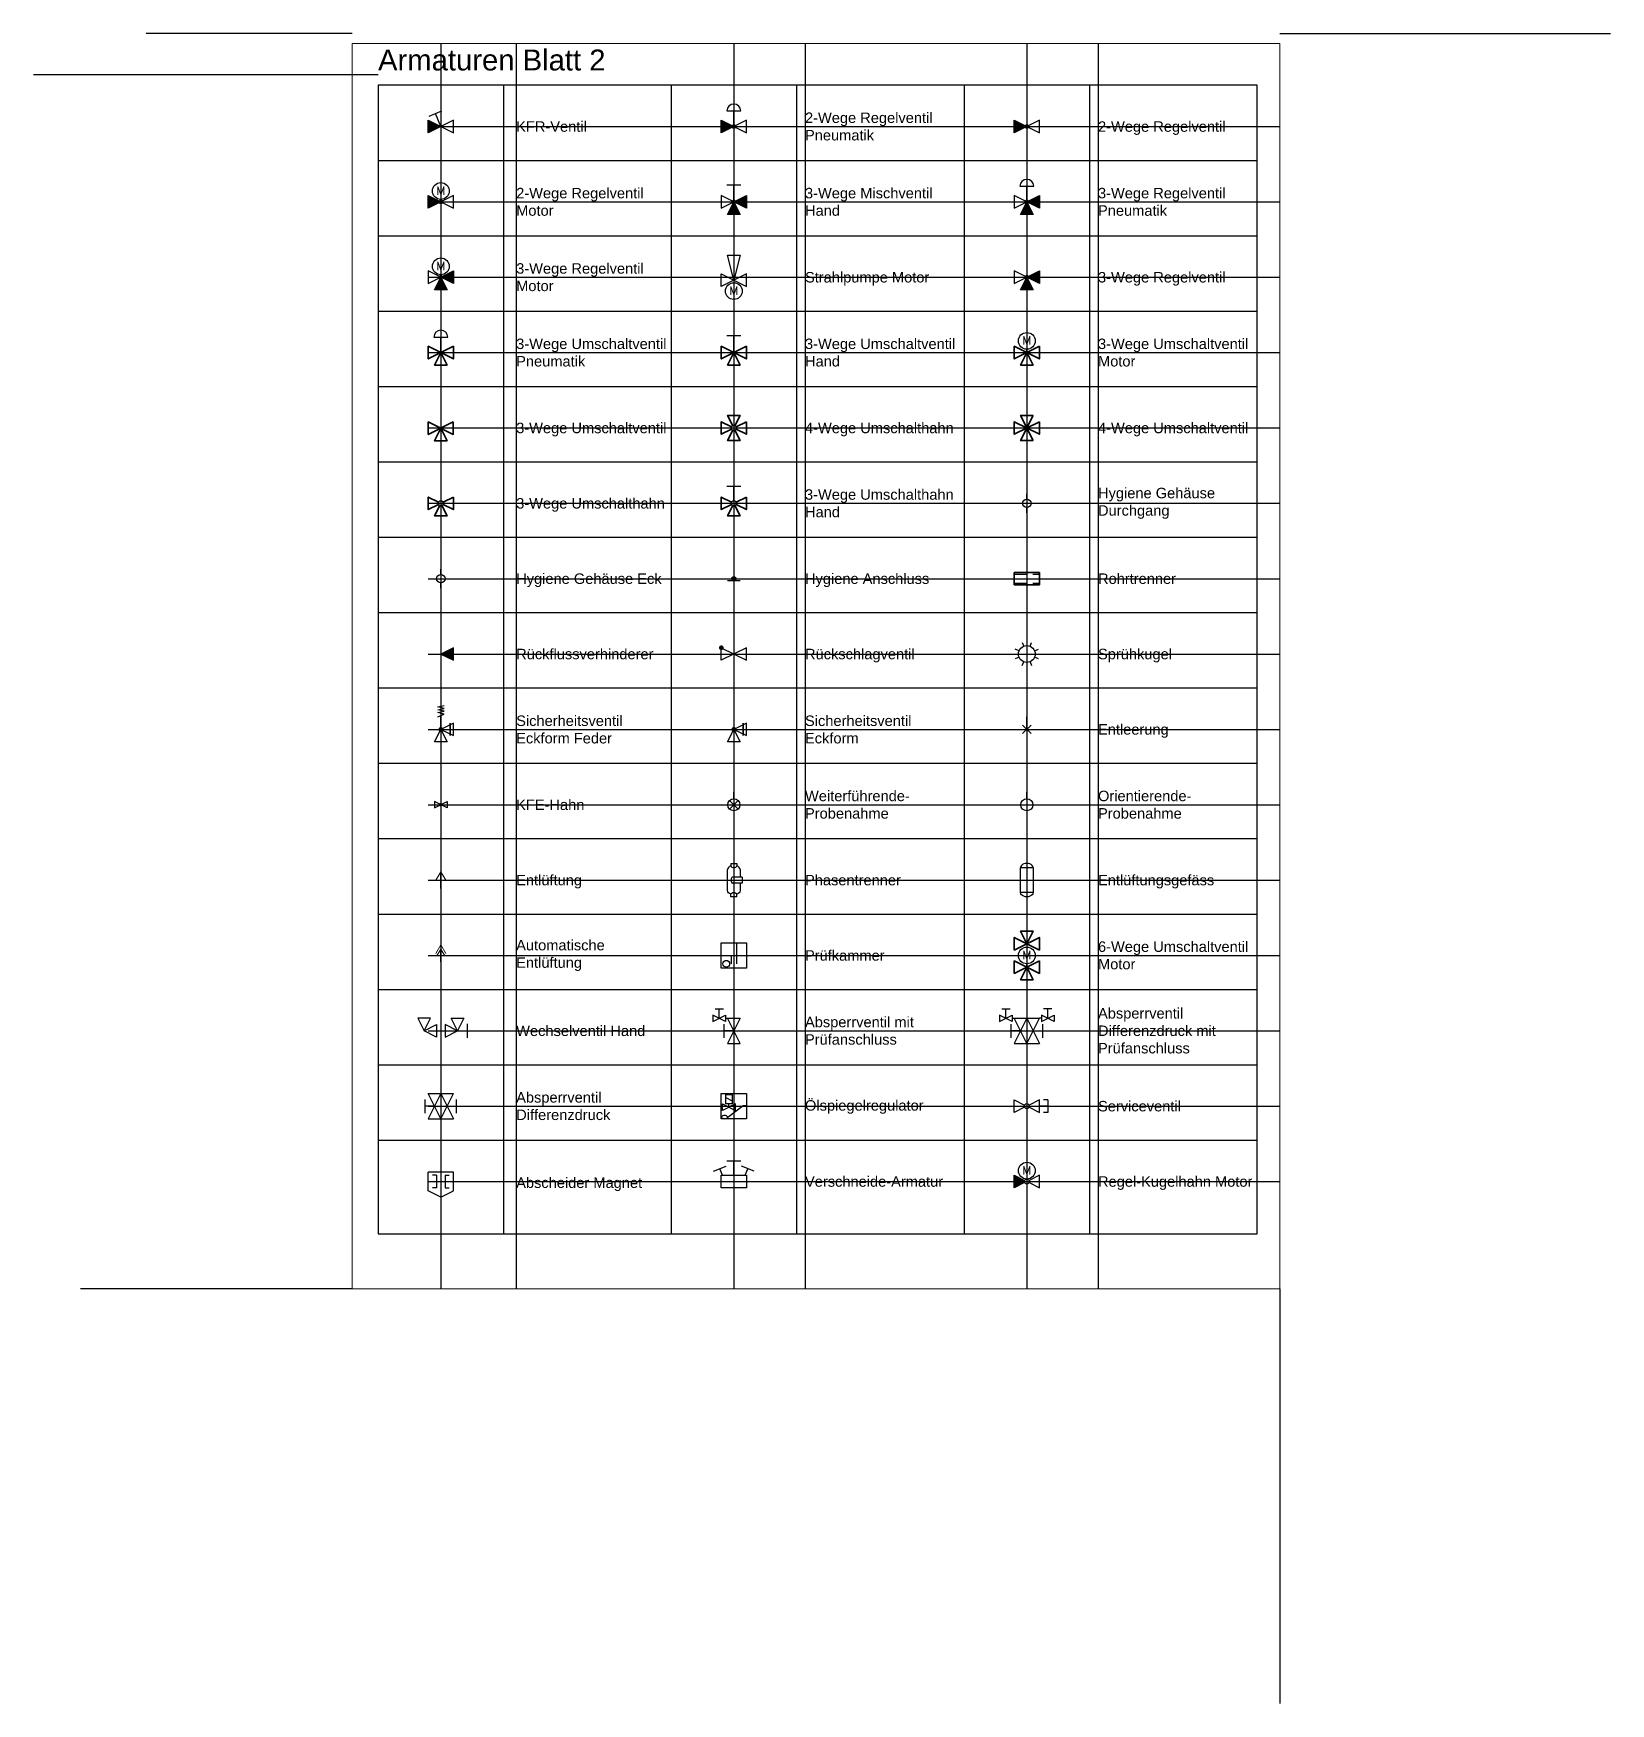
# Paper-space layout 'Blatt 2' of a CAD drawing. Header units: millimetres. Extents: x 837 to 1194, y 3 to 381.
# The model-space entities are those that its viewports show. They can reach past a viewport. Long polylines and large blocks are cut down to what shows.
import ezdxf
from ezdxf.enums import TextEntityAlignment as Align

# ---------------------------------------------------------------- set-up
doc = ezdxf.new("R2010")
doc.units = ezdxf.units.MM
doc.layers.add('Z_Format', color=7, linetype='Continuous', plot=False)
doc.styles.add('Romans', font='Romans.shx')
doc.styles.get("Standard").update_dxf_attribs({"font": 'arial.ttf'})

# ---------------------------------------------------------------- blocks, each defined once
blk = doc.blocks.new('3-Wege Umschaltventil')
at = {"color": 7, "linetype": 'Continuous', "lineweight": 35}
for points in [[(149.999985, 74.999992), (149.999985, -74.999992), (-149.999985, 74.999992), (-149.999985, -74.999992)], [(0, 0), (74.999992, -149.999985), (-74.999992, -149.999985)]]:
    blk.add_lwpolyline(points, close=True, dxfattribs=at)
blk = doc.blocks.new('Rohrtrenner')
at = {"color": 7, "linetype": 'Continuous', "lineweight": 35}
for p, q in [((-150, 75), (150, 75)), ((-150, -75), (-150, 75)), ((150, 75), (150, -75)), ((150, -75), (-150, -75))]:
    blk.add_line(p, q, dxfattribs=at)
at = {"color": 7}
for p, q in [((-150, 53), (8, 53)), ((71, 53), (150, 53)), ((-150, -53), (8, -53)), ((71, -53), (150, -53))]:
    blk.add_line(p, q, dxfattribs=at)
blk = doc.blocks.new('Rückflussverhinderer')
at = {"linetype": 'Continuous', "lineweight": -3}
h = blk.add_hatch(color=7, dxfattribs=at)
h.dxf.hatch_style = 1
h.paths.add_polyline_path([(75, 75), (-75, 0), (75, -75)])
at = {"color": 7, "linetype": 'Continuous', "lineweight": -3}
blk.add_line((-75, 75), (-75, -75), dxfattribs=at)
blk.add_lwpolyline([(-75, 0), (75, -75), (75, 75), (-75, 0)], dxfattribs=at)
blk = doc.blocks.new('Sicherheitsventil Eckform')
at = {"color": 7, "linetype": 'Continuous', "lineweight": -3}
for points in [[(0, 0), (75, -150), (-75, -150), (0, 0)], [(0, 0), (150, -75), (150, 75), (0, 0)]]:
    blk.add_lwpolyline(points, dxfattribs=at)
at = {"color": 7, "linetype": 'Continuous', "lineweight": -3, "const_width": 28.1}
blk.add_lwpolyline([(14, 0, -1), (-14, 0, -1)], format="xyb", close=True, dxfattribs=at)
at = {"color": 7, "linetype": 'Continuous', "lineweight": -3, "const_width": 18.3}
blk.add_lwpolyline([(112, 75), (112, -75)], dxfattribs=at)
blk = doc.blocks.new('Entleerung')
at = {"color": 7, "linetype": 'Continuous', "lineweight": -3}
blk.add_line((0, -150), (0, 0), dxfattribs=at)
at = {"color": 7, "linetype": 'Continuous', "lineweight": 15}
for p, q in [((51, -99), (-51, -201)), ((-51, -99), (51, -201)), ((0, -6), (0, -150))]:
    blk.add_line(p, q, dxfattribs=at)
blk = doc.blocks.new('Entlüftung')
at = {"color": 7, "linetype": 'Continuous', "lineweight": 15}
for q in [(-61, 98), (61, 98)]:
    blk.add_line((0, 200), q, dxfattribs=at)
at = {"color": 7, "linetype": 'Continuous', "lineweight": -3}
blk.add_line((0, 0), (0, 200), dxfattribs=at)
blk = doc.blocks.new('Automatische Entlüftung')
at = {"color": 7, "linetype": 'Continuous', "lineweight": 15}
for p, q in [((0, 200), (-61, 98)), ((0, 200), (61, 98)), ((0, 150), (-48, 69)), ((0, 150), (48, 69))]:
    blk.add_line(p, q, dxfattribs=at)
at = {"color": 7, "linetype": 'Continuous', "lineweight": -3}
blk.add_line((0, 0), (0, 150), dxfattribs=at)
blk = doc.blocks.new('Sprühkugel')
for p, q in [((-92, 38), (-139, 57)), ((-57, 139), (-38, 92)), ((38, 92), (57, 139)), ((92, 38), (139, 57)), ((-92, -38), (-139, -57)), ((-57, -139), (-38, -92)), ((38, -92), (57, -139)), ((139, -57), (92, -38))]:
    blk.add_line(p, q)
at = {"color": 7, "linetype": 'Continuous', "lineweight": -3}
blk.add_circle((0, 0), 100, dxfattribs=at)
blk = doc.blocks.new('3-Wege Umschaltventil Hand')
at = {"linetype": 'Continuous'}
for p, q in [((-82, 204), (82, 204)), ((0, 0), (0, 204))]:
    blk.add_line(p, q, dxfattribs=at)
at = {"linetype": 'Continuous', "lineweight": 35}
for points in [[(150, 75), (150, -75), (-150, 75), (-150, -75)], [(0, 0), (75, -150), (-75, -150)]]:
    blk.add_lwpolyline(points, close=True, dxfattribs=at)
blk = doc.blocks.new('3-Wege Umschaltventil Pneumatik')
for p, q in [((-82, 186), (82, 186)), ((0, 0), (0, 186))]:
    blk.add_line(p, q)
at = {"color": 7, "linetype": 'Continuous', "lineweight": 35}
for points in [[(150, 75), (150, -75), (-150, 75), (-150, -75)], [(0, 0), (75, -150), (-75, -150)]]:
    blk.add_lwpolyline(points, close=True, dxfattribs=at)
blk.add_arc((0, 186), 82.4, 0, 180)
blk = doc.blocks.new('3-Wege Regelventil Pneumatik')
at = {"linetype": 'Continuous', "lineweight": -3}
for points in [[(0, 0), (75, -150), (-75, -150)], [(150, -75), (150, 75), (13, 6, -0.116434), (14, 0, -0.116434), (13, -6)]]:
    blk.add_hatch(color=7, dxfattribs=at).paths.add_polyline_path(points)
for p, q in [((-82, 186), (82, 186)), ((0, 0), (0, 186))]:
    blk.add_line(p, q)
at = {"color": 7, "linetype": 'Continuous', "lineweight": -3}
for points in [[(150, 75), (150, -75), (-150, 75), (-150, -75)], [(0, 0), (75, -150), (-75, -150)]]:
    blk.add_lwpolyline(points, close=True, dxfattribs=at)
at = {"color": 7, "linetype": 'Continuous', "lineweight": -3, "const_width": 28.1}
blk.add_lwpolyline([(14, 0, 1), (-14, 0, 1)], format="xyb", close=True, dxfattribs=at)
blk.add_arc((0, 186), 82.4, 0, 180)
blk = doc.blocks.new('3-Wege Mischventil Hand')
at = {"linetype": 'Continuous', "lineweight": -3}
for points in [[(0, 0), (75, -150), (-75, -150)], [(150, -75), (150, 75), (13, 6, -0.116434), (14, 0, -0.116434), (13, -6)]]:
    blk.add_hatch(color=7, dxfattribs=at).paths.add_polyline_path(points)
for p, q in [((-82, 204), (82, 204)), ((0, 0), (0, 204))]:
    blk.add_line(p, q)
at = {"color": 7, "linetype": 'Continuous', "lineweight": -3}
for points in [[(150, 75), (150, -75), (-150, 75), (-150, -75)], [(0, 0), (75, -150), (-75, -150)]]:
    blk.add_lwpolyline(points, close=True, dxfattribs=at)
at = {"color": 7, "linetype": 'Continuous', "lineweight": -3, "const_width": 28.1}
blk.add_lwpolyline([(14, 0, 1), (-14, 0, 1)], format="xyb", close=True, dxfattribs=at)
blk = doc.blocks.new('2-Wege Regelventil Pneumatik')
at = {"linetype": 'Continuous', "lineweight": -3}
blk.add_hatch(color=7, dxfattribs=at).paths.add_polyline_path([(-150, 75), (-150, -75), (-13, -6, -0.116434), (-14, 0, -0.116434), (-13, 6)])
for p, q in [((-82, 186), (82, 186)), ((0, 0), (0, 186))]:
    blk.add_line(p, q)
at = {"color": 7, "linetype": 'Continuous', "lineweight": -3}
blk.add_lwpolyline([(-150, -75), (-150, 75), (150, -75), (150, 75)], close=True, dxfattribs=at)
at = {"color": 7, "linetype": 'Continuous', "lineweight": -3, "const_width": 28.1}
blk.add_lwpolyline([(-14, 0, 1), (14, 0, 1)], format="xyb", close=True, dxfattribs=at)
blk.add_arc((0, 186), 82.4, 0, 180)
blk = doc.blocks.new('KFE-Hahn')
at = {"color": 7, "linetype": 'Continuous', "lineweight": -3}
for points in [[(-13, 6), (-75, 37), (-75, -37), (-13, -6)], [(13, 6), (75, 37), (75, -37), (13, -6)]]:
    blk.add_lwpolyline(points, dxfattribs=at)
blk.add_lwpolyline([(14, 0, 1), (-14, 0, 1)], format="xyb", close=True, dxfattribs=at)
blk = doc.blocks.new('Sicherheitsventil Eckform Feder')
for p, q in [((-35, 268), (38, 284)), ((38, 251), (-35, 268)), ((-35, 234), (38, 251)), ((38, 217), (-35, 234)), ((-35, 200), (38, 217)), ((38, 183), (-35, 200)), ((-35, 150), (38, 183)), ((0, 0), (0, 166))]:
    blk.add_line(p, q)
at = {"color": 7, "linetype": 'Continuous', "lineweight": -3}
for points in [[(0, 0), (75, -150), (-75, -150), (0, 0)], [(0, 0), (150, -75), (150, 75), (0, 0)]]:
    blk.add_lwpolyline(points, dxfattribs=at)
at = {"color": 7, "linetype": 'Continuous', "lineweight": -3, "const_width": 28.1}
blk.add_lwpolyline([(14, 0, -1), (-14, 0, -1)], format="xyb", close=True, dxfattribs=at)
at = {"color": 7, "linetype": 'Continuous', "lineweight": -3, "const_width": 18.3}
blk.add_lwpolyline([(112, 75), (112, -75)], dxfattribs=at)
blk = doc.blocks.new('2-Wege Regelventil')
at = {"linetype": 'Continuous', "lineweight": -3}
blk.add_hatch(color=7, dxfattribs=at).paths.add_polyline_path([(-150, 75), (-150, -75), (-13, -6, -0.116434), (-14, 0, -0.116434), (-13, 6)])
at = {"color": 7, "linetype": 'Continuous', "lineweight": -3}
blk.add_lwpolyline([(-150, -75), (-150, 75), (150, -75), (150, 75)], close=True, dxfattribs=at)
at = {"color": 7, "linetype": 'Continuous', "lineweight": -3, "const_width": 28.1}
blk.add_lwpolyline([(-14, 0, 1), (14, 0, 1)], format="xyb", close=True, dxfattribs=at)
blk = doc.blocks.new('2-Wege Regelventil Motor')
at = {"linetype": 'Continuous', "lineweight": -3}
blk.add_hatch(color=7, dxfattribs=at).paths.add_polyline_path([(-150, 75), (-150, -75), (-13, -6, -0.116434), (-14, 0, -0.116434), (-13, 6)])
at = {"color": 7, "linetype": 'Continuous', "lineweight": -3}
blk.add_lwpolyline([(-150, -75), (-150, 75), (150, -75), (150, 75)], close=True, dxfattribs=at)
at = {"color": 7, "linetype": 'Continuous', "lineweight": -3, "const_width": 28.1}
blk.add_lwpolyline([(-14, 0, 1), (14, 0, 1)], format="xyb", close=True, dxfattribs=at)
blk.add_circle((0, 130), 100)
at = {"color": 240, "style": 'Romans'}
blk.add_text('M', height=100, dxfattribs=at).set_placement((0, 85), align=Align.CENTER)
blk = doc.blocks.new('3-Wege Regelventil Motor')
at = {"linetype": 'Continuous', "lineweight": -3}
for points in [[(0, 0), (75, -150), (-75, -150)], [(150, -75), (150, 75), (13, 6, -0.116434), (14, 0, -0.116434), (13, -6)]]:
    blk.add_hatch(color=7, dxfattribs=at).paths.add_polyline_path(points)
at = {"color": 7, "linetype": 'Continuous', "lineweight": -3}
for points in [[(150, 75), (150, -75), (-150, 75), (-150, -75)], [(0, 0), (75, -150), (-75, -150)]]:
    blk.add_lwpolyline(points, close=True, dxfattribs=at)
at = {"color": 7, "linetype": 'Continuous', "lineweight": -3, "const_width": 28.1}
blk.add_lwpolyline([(14, 0, 1), (-14, 0, 1)], format="xyb", close=True, dxfattribs=at)
blk.add_circle((0, 130), 100)
at = {"color": 240, "style": 'Romans'}
blk.add_text('M', height=100, dxfattribs=at).set_placement((0, 85), align=Align.CENTER)
blk = doc.blocks.new('3-Wege Regelventil')
at = {"linetype": 'Continuous', "lineweight": -3}
for points in [[(0, 0), (75, -150), (-75, -150)], [(150, -75), (150, 75), (13, 6, -0.116434), (14, 0, -0.116434), (13, -6)]]:
    blk.add_hatch(color=7, dxfattribs=at).paths.add_polyline_path(points)
at = {"color": 7, "linetype": 'Continuous', "lineweight": -3}
for points in [[(150, 75), (150, -75), (-150, 75), (-150, -75)], [(0, 0), (75, -150), (-75, -150)]]:
    blk.add_lwpolyline(points, close=True, dxfattribs=at)
at = {"color": 7, "linetype": 'Continuous', "lineweight": -3, "const_width": 28.1}
blk.add_lwpolyline([(14, 0, 1), (-14, 0, 1)], format="xyb", close=True, dxfattribs=at)
blk = doc.blocks.new('Strahlpumpe Motor')
at = {"color": 7, "linetype": 'Continuous', "lineweight": -3}
for p, q in [((0, 0), (-75, 300)), ((-75, 300), (75, 300)), ((75, 300), (0, 0)), ((-150, -75), (-150, 75)), ((-150, 75), (150, -75)), ((150, 75), (-150, -75)), ((150, -75), (150, 75))]:
    blk.add_line(p, q, dxfattribs=at)
blk.add_circle((0, -130), 100)
at = {"color": 240, "style": 'Romans'}
blk.add_text('M', height=100, dxfattribs=at).set_placement((0, -175), align=Align.CENTER)
blk = doc.blocks.new('4-Wege Umschaltventil')
at = {"color": 7, "linetype": 'Continuous', "lineweight": 35}
blk.add_lwpolyline([(149.999985, 74.999992), (149.999985, -74.999992), (-149.999985, 74.999992), (-149.999985, -74.999992)], close=True, dxfattribs=at)
for points in [[(74.999992, -149.999985), (-74.999992, -149.999985), (74.999992, 149.999985)], [(74.999992, 149.999985), (-74.999992, 149.999985), (74.999992, -149.999985)]]:
    blk.add_lwpolyline(points, dxfattribs=at)
blk = doc.blocks.new('4-Wege Umschalthahn')
at = {"color": 7, "linetype": 'Continuous', "lineweight": 35}
for points in [[(-27, 13), (-150, 75), (-150, -75), (-27, -13)], [(13, 27), (75, 150), (-75, 150), (-13, 27)], [(27, 13), (150, 75)], [(150, 75), (150, -75), (27, -13)], [(13, -27), (75, -150), (-75, -150), (-13, -27)]]:
    blk.add_lwpolyline(points, dxfattribs=at)
at = {"color": 7, "linetype": 'Continuous', "lineweight": -3}
blk.add_circle((0, 0), 30, dxfattribs=at)
blk = doc.blocks.new('Hygiene Anschluss')
h = blk.add_hatch(color=256)
h.dxf.hatch_style = 1
h.paths.add_polyline_path([(-25, 0, 1), (25, 0, 1)])
blk.add_line((75, -25), (-75, -25))
at = {"transparency": 33554687}
blk.add_circle((0, 0), 25, dxfattribs=at)
blk = doc.blocks.new('3-Wege Umschaltventil Motor')
at = {"linetype": 'Continuous'}
blk.add_line((0, 0), (0, 40), dxfattribs=at)
blk.add_circle((0, 140), 100, dxfattribs=at)
blk.add_blockref('3-Wege Umschaltventil', (0, 0), dxfattribs=at)
at = {"linetype": 'Continuous', "style": 'Romans'}
blk.add_text('M', height=100, dxfattribs=at).set_placement((0, 95), align=Align.CENTER)
blk = doc.blocks.new('Rückschlagventil')
at = {"color": 7, "linetype": 'Continuous', "lineweight": -3, "const_width": 28.125}
blk.add_lwpolyline([(-135.937485, 74.999992, -1), (-164.062485, 74.999992, -1)], format="xyb", close=True, dxfattribs=at)
at = {"color": 7, "linetype": 'Continuous', "lineweight": -3}
blk.add_lwpolyline([(-149.999985, -74.999992), (-149.999985, 74.999992), (149.999985, -74.999992), (149.999985, 74.999992)], close=True, dxfattribs=at)
blk = doc.blocks.new('Prüfkammer')
for p, q in [((-150, 150), (150, 150)), ((-150, -150), (-150, 150)), ((-150, 0), (-30, 0)), ((-30, 0), (-30, -100)), ((30, 150), (30, -100)), ((150, 150), (150, -150)), ((150, -150), (-150, -150))]:
    blk.add_line(p, q)
blk.add_circle((-90, -99), 40)
blk = doc.blocks.new('6-Wege Umschaltventil Motor')
for p, q in [((0, 140), (0, 100)), ((0, -140), (0, -100))]:
    blk.add_line(p, q)
blk.add_circle((0, 0), 100)
at = {"xscale": -1, "rotation": 180}
blk.add_blockref('3-Wege Umschaltventil', (0, 140), dxfattribs=at)
blk.add_blockref('3-Wege Umschaltventil', (0, -140))
at = {"color": 240, "style": 'Romans'}
blk.add_text('M', height=100, dxfattribs=at).set_placement((0, -45), align=Align.CENTER)
blk = doc.blocks.new('KFR-Ventil')
h = blk.add_hatch(color=256)
h.dxf.hatch_style = 1
h.paths.add_polyline_path([(0, 0), (-150, 75), (-150, -75)])
for p, q in [((-141, 125), (11, 188)), ((0, 0), (-65, 157))]:
    blk.add_line(p, q)
at = {"color": 7, "linetype": 'Continuous', "lineweight": -3}
blk.add_lwpolyline([(-150, -75), (-150, 75), (150, -75), (150, 75)], close=True, dxfattribs=at)
blk = doc.blocks.new('3-Wege Umschalthahn')
at = {"color": 7, "linetype": 'Continuous', "lineweight": 35}
for points in [[(-27, 13), (-150, 75), (-150, -75), (-27, -13)], [(27, 13), (150, 75)], [(150, 75), (150, -75), (27, -13)], [(13, -27), (75, -150), (-75, -150), (-13, -27)]]:
    blk.add_lwpolyline(points, dxfattribs=at)
at = {"color": 7, "linetype": 'Continuous', "lineweight": -3}
blk.add_circle((0, 0), 30, dxfattribs=at)
blk = doc.blocks.new('3-Wege Umschalthahn Hand')
for p, q in [((-82, 204), (82, 204)), ((0, 30), (0, 204))]:
    blk.add_line(p, q)
at = {"color": 7, "linetype": 'Continuous', "lineweight": 35}
for points in [[(-27, 13), (-150, 75), (-150, -75), (-27, -13)], [(27, 13), (150, 75)], [(150, 75), (150, -75), (27, -13)], [(13, -27), (75, -150), (-75, -150), (-13, -27)]]:
    blk.add_lwpolyline(points, dxfattribs=at)
at = {"color": 7, "linetype": 'Continuous', "lineweight": -3}
blk.add_circle((0, 0), 30, dxfattribs=at)
blk = doc.blocks.new('Hygiene Gehäuse Durchgang')
for p, q in [((0, 50), (0, 112)), ((-112, 0), (-50, 0)), ((0, -112), (0, -50)), ((50, 0), (112, 0))]:
    blk.add_line(p, q)
blk.add_circle((0, 0), 50)
blk = doc.blocks.new('Hygiene Gehäuse Eck')
for p, q in [((0, 50), (0, 112)), ((-112, 0), (-50, 0)), ((0, -112), (0, -50))]:
    blk.add_line(p, q)
blk.add_circle((0, 0), 50)
blk = doc.blocks.new('Entlüftungsgefäss')
at = {"color": 7}
blk.add_lwpolyline([(74.999992, 149.999985), (74.999992, -149.999985), (-74.999992, -149.999985), (-74.999992, 149.999985)], close=True, dxfattribs=at)
blk.add_ellipse((0, 149.999985), major_axis=(74.999992, 0), ratio=0.6666667378, start_param=0, end_param=3.1415926536, dxfattribs=at)
at = {"color": 7, "extrusion": (0, 0, -1)}
blk.add_ellipse((0, -149.999985), major_axis=(74.999992, 0), ratio=0.6666667378, start_param=0, end_param=3.1415926536, dxfattribs=at)
blk = doc.blocks.new('Wechselventil Hand')
at = {"color": 7, "linetype": 'Continuous', "lineweight": -3}
for p, q in [((-125, 150), (-275, 150)), ((-275, 150), (-200, 0)), ((-200, 0), (-125, 150)), ((-200, 0), (-50, 75)), ((-50, -75), (-200, 0)), ((-50, 75), (-50, -75)), ((200, 0), (50, 75)), ((50, 75), (50, -75)), ((50, -75), (200, 0)), ((200, 0), (125, 150)), ((125, 150), (275, 150)), ((275, 150), (200, 0))]:
    blk.add_line(p, q, dxfattribs=at)
for p, q in [((-50, 0), (50, 0)), ((200, 0), (314, 0)), ((314, 82), (314, -82))]:
    blk.add_line(p, q)
blk = doc.blocks.new('Absperrventil mit Prüfanschluss')
for p, q in [((-225, 264), (-125, 264)), ((-175, 150), (-175, 264)), ((-114, -85), (-114, 80)), ((0, 0), (-114, 0)), ((-100, 150), (-75, 150))]:
    blk.add_line(p, q)
at = {"color": 7, "linetype": 'Continuous', "lineweight": -3}
for p, q in [((-250, 112), (-100, 187)), ((-100, 112), (-250, 187)), ((-250, 187), (-250, 112)), ((-100, 187), (-100, 112)), ((75, 150), (-75, -150)), ((75, -150), (-75, 150)), ((-75, 150), (75, 150)), ((-75, -150), (75, -150))]:
    blk.add_line(p, q, dxfattribs=at)
blk = doc.blocks.new('Absperrventil Differenzdruck mit Prüfanschluss')
for p, q in [((-300, 264), (-200, 264)), ((-250, 150), (-250, 264)), ((300, 264), (200, 264)), ((250, 150), (250, 264)), ((-189, -85), (-189, 80)), ((-75, 0), (-189, 0)), ((-175, 150), (-150, 150)), ((75, 0), (189, 0)), ((175, 150), (150, 150)), ((189, -85), (189, 80))]:
    blk.add_line(p, q)
at = {"color": 7, "linetype": 'Continuous', "lineweight": -3}
for p, q in [((-325, 112), (-175, 187)), ((-175, 112), (-325, 187)), ((-325, 187), (-325, 112)), ((-175, 187), (-175, 112)), ((0, 150), (-150, -150)), ((0, -150), (-150, 150)), ((-150, 150), (150, 150)), ((0, 150), (150, -150)), ((0, -150), (150, 150)), ((325, 112), (175, 187)), ((175, 187), (175, 112)), ((175, 112), (325, 187)), ((325, 187), (325, 112)), ((-150, -150), (150, -150))]:
    blk.add_line(p, q, dxfattribs=at)
blk = doc.blocks.new('Absperrventil Differenzdruck')
for p, q in [((-189, -85), (-189, 80)), ((-75, 0), (-189, 0)), ((75, 0), (189, 0)), ((189, -85), (189, 80))]:
    blk.add_line(p, q)
at = {"color": 7, "linetype": 'Continuous', "lineweight": -3}
for p, q in [((0, 150), (-150, -150)), ((0, -150), (-150, 150)), ((-150, 150), (150, 150)), ((0, 150), (150, -150)), ((0, -150), (150, 150)), ((-150, -150), (150, -150))]:
    blk.add_line(p, q, dxfattribs=at)
blk = doc.blocks.new('Ölspiegelregulator')
at = {"linetype": 'Continuous', "transparency": 33554687}
for p, q in [((-134, -51, -3280), (-134, 26, -3280)), ((18, 26, -3280), (-134, -51, -3280)), ((-134, 26, -3280), (18, -51, -3280)), ((-96, 140, -3280), (-20, 140, -3280)), ((-96, 26, -3280), (-96, 140, -3280)), ((-96, 102, -3280), (-20, 64, -3280)), ((-20, 26, -3280), (-96, 26, -3280)), ((-71, -130, -9842), (110, 9, -9842)), ((-58, -12, -3280), (-58, 26, -3280)), ((-20, 140, -3280), (-20, 26, -3280)), ((18, -51, -3280), (18, 26, -3280)), ((110, 9, -9842), (150, 9, -9842))]:
    blk.add_line(p, q, dxfattribs=at)
at = {"linetype": 'Continuous'}
blk.add_lwpolyline([(-150, 150), (150, 150), (150, -150), (-150, -150)], close=True, dxfattribs=at)
at = {"linetype": 'Continuous', "transparency": 33554687}
for centre, start, end in [((-110, -160, -9842), 36.8699, 143.1301), ((-110, -100, -9842), 216.8699, 323.1301)]:
    blk.add_arc(centre, 49.6, start, end, dxfattribs=at)
blk = doc.blocks.new('Serviceventil')
for p, q in [((250, 0), (150, 0)), ((250, 75), (200, 75)), ((250, 75), (250, -75)), ((250, -75), (200, -75))]:
    blk.add_line(p, q)
at = {"color": 7, "linetype": 'Continuous', "lineweight": -3}
for points in [[(-27, -13), (-150, -75), (-150, 75), (-27, 13)], [(27, -13), (150, -75), (150, 75), (27, 13)]]:
    blk.add_lwpolyline(points, dxfattribs=at)
blk.add_circle((0, 0), 30, dxfattribs=at)
blk = doc.blocks.new('Phasentrenner')
for p, q in [((-35, 200), (35, 200)), ((100, 35), (100, -35)), ((35, -200), (-35, -200))]:
    blk.add_line(p, q)
for points in [[(-35, 200), (-35, 169)], [(35, 200), (35, 169)], [(-75, -125), (-75, 125)], [(100, 35), (-15, 35)], [(75, 125), (75, 35)], [(-35, -200), (-35, -169)], [(100, -35), (-15, -35)], [(35, -200), (35, -169)], [(75, -35), (75, -125)]]:
    blk.add_lwpolyline(points)
for centre, major_axis, ratio, start_param, end_param in [((0, 125), (75, 0), 0.666667, 2.056315, 3.141593), ((0, 169), (35, 0), 0.585419, 3.141593, 6.283185), ((-15, 0), (0, -35), 0.585419, 3.141593, 6.283185), ((0, 125), (-75, 0), 0.666667, 3.141593, 4.226871)]:
    blk.add_ellipse(centre, major_axis=major_axis, ratio=ratio, start_param=start_param, end_param=end_param)
at = {"extrusion": (0, 0, -1)}
for centre, major_axis, ratio, start_param, end_param in [((0, -125), (-75, 0), 0.666667, -1.085278, 0), ((0, -169), (35, 0), 0.585419, 3.141593, 6.283185), ((0, -125), (75, 0), 0.666667, 0, 1.085278)]:
    blk.add_ellipse(centre, major_axis=major_axis, ratio=ratio, start_param=start_param, end_param=end_param, dxfattribs=at)
blk = doc.blocks.new('Weiterführende-Probenahme')
at = {"color": 7, "linetype": 'Continuous', "lineweight": -3}
blk.add_line((0, -78), (0, 0), dxfattribs=at)
at = {"color": 7, "linetype": 'Continuous', "lineweight": 15}
for p, q in [((51, -99), (-51, -201)), ((-51, -99), (51, -201))]:
    blk.add_line(p, q, dxfattribs=at)
blk.add_circle((0, -150), 72.2)
blk = doc.blocks.new('Orientierende-Probenahme')
at = {"color": 7, "linetype": 'Continuous', "lineweight": -3}
blk.add_line((0, -78), (0, 0), dxfattribs=at)
blk.add_circle((0, -150), 72.2)
blk = doc.blocks.new('Abscheider Magnet')
at = {"linetype": 'Continuous', "lineweight": -3}
for p, q in [((150, 112), (-150, 112)), ((-150, -112), (-150, 112)), ((-50, 75), (-50, -75)), ((50, 75), (50, -75)), ((150, -112), (150, 112))]:
    blk.add_line(p, q, dxfattribs=at)
at = {"linetype": 'Continuous'}
for p, q in [((-50, 75), (-100, 75)), ((50, 75), (100, 75)), ((0, -187), (-150, -112)), ((-50, -75), (-100, -75)), ((0, -187), (150, -112)), ((50, -75), (100, -75))]:
    blk.add_line(p, q, dxfattribs=at)
blk = doc.blocks.new('Verschneide-Armatur')
for p, q in [((-82, 245), (82, 245)), ((0, 75), (0, 245)), ((-244, 122), (-91, 185)), ((-135, 75), (-167, 153)), ((244, 122), (91, 185)), ((135, 75), (167, 153))]:
    blk.add_line(p, q)
blk.add_lwpolyline([(-150, 75), (150, 75), (150, -75), (-150, -75)], close=True)
blk = doc.blocks.new('Kugelhahn')
at = {"color": 7, "linetype": 'Continuous', "lineweight": -3}
for points in [[(-27, -13), (-150, -75), (-150, 75), (-27, 13)], [(27, -13), (150, -75), (150, 75), (27, 13)]]:
    blk.add_lwpolyline(points, dxfattribs=at)
blk.add_circle((0, 0), 30, dxfattribs=at)
blk = doc.blocks.new('Regel-Kugelhahn Motor')
h = blk.add_hatch(color=256)
h.dxf.hatch_style = 1
h.paths.add_polyline_path([(-27, 13), (-150, 75), (-150, -75), (-27, -13, -0.116434), (-30, 0, -0.116434)])
blk.add_circle((0, 130), 100)
blk.add_blockref('Kugelhahn', (0, 0))
at = {"color": 240, "style": 'Romans'}
blk.add_text('M', height=100, dxfattribs=at).set_placement((0, 85), align=Align.CENTER)

msp = doc.modelspace()

# ---------------------------------------------------------------- linework, layer by layer
for p, q in [((3162, 142), (3162, -13578)), ((6662, 142), (6662, -13578)), ((10162, 142), (10162, -13578))]:
    msp.add_line(p, q)
for points in [[(1662, 142), (1662, -13578), (12162, -13578), (12162, 142), (1662, 142)], [(5162, 142), (5162, -13578)], [(8662, 142), (8662, -13578)], [(1662, -758), (12162, -758)], [(1662, -1658), (12162, -1658)], [(1662, -2558), (12162, -2558)], [(1662, -3458), (12162, -3458)], [(1662, -4358), (12162, -4358)], [(1662, -5258), (12162, -5258)], [(1662, -6158), (12162, -6158)], [(1662, -7058), (12162, -7058)], [(1662, -7958), (12162, -7958)], [(1662, -8858), (12162, -8858)], [(1662, -9758), (12162, -9758)], [(1662, -10658), (12162, -10658)], [(1662, -11558), (12162, -11558)], [(1662, -12458), (12162, -12458)]]:
    msp.add_lwpolyline(points)
at = {"layer": 'Z_Format', "color": 3}
for p, q in [((2262, -353), (13792, -353)), ((2262, -1253), (13792, -1253)), ((2262, -2153), (13792, -2153)), ((2262, -3053), (13792, -3053)), ((2262, -3953), (13792, -3953)), ((2262, -4853), (13792, -4853)), ((2262, -5753), (13792, -5753)), ((2262, -6653), (13792, -6653)), ((2262, -7553), (13792, -7553)), ((2262, -8453), (13792, -8453)), ((2262, -9353), (13792, -9353)), ((2262, -10253), (13792, -10253)), ((2262, -11153), (13792, -11153)), ((2262, -12053), (13792, -12053)), ((2262, -12953), (13792, -12953))]:
    msp.add_line(p, q, dxfattribs=at)
for p in [(2412, 18590), (5912, 18590), (9412, 18603)]:
    msp.add_ray(p, (0, -1), dxfattribs=at)
at = {"layer": 'Z_Format', "color": 1}
for p in [(3312, 18590), (6762, 18590), (10262, 18590)]:
    msp.add_ray(p, (0, -1), dxfattribs=at)

# ---------------------------------------------------------------- block references
for name, p in [('KFR-Ventil', (2412, -353)), ('2-Wege Regelventil Pneumatik', (5912, -353)), ('2-Wege Regelventil', (9412, -353)), ('3-Wege Regelventil Pneumatik', (9412, -1253)), ('2-Wege Regelventil Motor', (2412, -1253)), ('3-Wege Mischventil Hand', (5912, -1253)), ('3-Wege Regelventil Motor', (2412, -2153)), ('Strahlpumpe Motor', (5912, -2188)), ('3-Wege Regelventil', (9412, -2153)), ('3-Wege Umschaltventil Pneumatik', (2412, -3053)), ('3-Wege Umschaltventil Hand', (5912, -3053)), ('3-Wege Umschaltventil Motor', (9412, -3053)), ('3-Wege Umschaltventil', (2411, -3955)), ('4-Wege Umschalthahn', (5912, -3953)), ('4-Wege Umschaltventil', (9412, -3953)), ('3-Wege Umschalthahn', (2412, -4853)), ('3-Wege Umschalthahn Hand', (5912, -4853)), ('Hygiene Gehäuse Durchgang', (9412, -4853)), ('Hygiene Gehäuse Eck', (2412, -5753)), ('Hygiene Anschluss', (5912, -5753)), ('Rohrtrenner', (9412, -5753)), ('Rückflussverhinderer', (2487, -6653)), ('Rückschlagventil', (5912, -6653)), ('Sprühkugel', (9412, -6653)), ('Sicherheitsventil Eckform Feder', (2412, -7553)), ('Sicherheitsventil Eckform', (5912, -7553)), ('Entleerung', (9412, -7403)), ('Weiterführende-Probenahme', (5912, -8303)), ('Orientierende-Probenahme', (9412, -8303)), ('KFE-Hahn', (2412, -8453)), ('Phasentrenner', (5912, -9353)), ('Entlüftungsgefäss', (9412, -9353)), ('Entlüftung', (2412, -9453)), ('6-Wege Umschaltventil Motor', (9412, -10253)), ('Automatische Entlüftung', (2412, -10328)), ('Prüfkammer', (5912, -10253)), ('Absperrventil mit Prüfanschluss', (5912, -11153)), ('Absperrventil Differenzdruck mit Prüfanschluss', (9412, -11153)), ('Wechselventil Hand', (2412, -11153)), ('Absperrventil Differenzdruck', (2412, -12053)), ('Ölspiegelregulator', (5912, -12053)), ('Serviceventil', (9412, -12053)), ('Verschneide-Armatur', (5912, -12953)), ('Regel-Kugelhahn Motor', (9412, -12953)), ('Abscheider Magnet', (2412, -12953))]:
    msp.add_blockref(name, p)

# ---------------------------------------------------------------- texts
at = {"color": 7}
for s, p in [('KFR-Ventil', (3312, -353)), ('2-Wege Regelventil', (10262, -353)), ('Strahlpumpe Motor', (6762, -2153)), ('3-Wege Regelventil', (10262, -2153)), ('3-Wege Umschaltventil', (3312, -3953)), ('4-Wege Umschalthahn', (6762, -3953)), ('4-Wege Umschaltventil', (10262, -3953)), ('3-Wege Umschalthahn', (3312, -4853)), ('Hygiene Gehäuse Eck', (3312, -5753)), ('Hygiene Anschluss', (6762, -5753)), ('Rohrtrenner', (10262, -5753)), ('Rückflussverhinderer', (3312, -6653)), ('Rückschlagventil', (6762, -6653)), ('Sprühkugel', (10262, -6653)), ('Entleerung', (10262, -7553)), ('KFE-Hahn', (3312, -8453)), ('Entlüftung', (3312, -9353)), ('Phasentrenner', (6762, -9353)), ('Entlüftungsgefäss', (10262, -9353)), ('Prüfkammer', (6762, -10253)), ('Wechselventil Hand', (3312, -11153)), ('Ölspiegelregulator', (6762, -12044)), ('Serviceventil', (10262, -12053)), ('Abscheider Magnet', (3312, -12967)), ('Verschneide-Armatur', (6762, -12953)), ('Regel-Kugelhahn Motor', (10262, -12953))]:
    msp.add_text(s, height=125, dxfattribs=at).set_placement(p, align=Align.MIDDLE_LEFT)
at = {"insert": (1662, 440), "char_height": 250, "attachment_point": 4}
msp.add_mtext_dynamic_manual_height_columns('Armaturen Blatt 2', width=4100.87, gutter_width=12.5, heights=[0], dxfattribs=at)
at = {"color": 7, "char_height": 125, "attachment_point": 4}
for s, insert, width in [('2-Wege Regelventil \\PPneumatik', (6762, -353), 2397.42), ('2-Wege Regelventil \\PMotor', (3312, -1253), 2021.15), ('3-Wege Mischventil \\PHand', (6762, -1253), 1989.6), ('3-Wege Regelventil \\PPneumatik', (10262, -1253), 2397.42), ('3-Wege Regelventil \\PMotor', (3312, -2153), 2021.15), ('3-Wege Umschaltventil \\PPneumatik', (3312, -3053), 2668.91), ('3-Wege Umschaltventil \\PHand', (6762, -3053), 2261.34), ('3-Wege Umschaltventil \\PMotor', (10262, -3053), 2292.63), ('3-Wege Umschalthahn \\PHand', (6762, -4853), 2242.16), ('Hygiene Gehäuse \\PDurchgang', (10262, -4853), 2300.73), ('Sicherheitsventil \\PEckform Feder', (3312, -7555), 2467.43), ('Sicherheitsventil \\PEckform', (6762, -7555), 1960.35), ('Weiterführende-\\PProbenahme', (6762, -8453), 2251.96), ('Orientierende-\\PProbenahme', (10262, -8453), 2116.13), ('Automatische \\P\\pxql;Entlüftung', (3312, -10253), 1893.16), ('6-Wege Umschaltventil \\PMotor', (10262, -10253), 2292.63), ('Absperrventil \\PDifferenzdruck mit \\PPrüfanschluss', (10262, -11153), 3620.23), ('Absperrventil mit \\PPrüfanschluss', (6762, -11153), 2445.94), ('Absperrventil \\PDifferenzdruck ', (3312, -12053), 2242.16)]:
    msp.add_mtext(s, dxfattribs=dict(at, insert=insert, width=width))

psp = doc.layouts.new('Blatt 2')

# ---------------------------------------------------------------- linework, layer by layer
at = {"layer": 'Z_Format'}
for p, q in [((908.75, 381.3), (862.16, 381.3)), ((1118.75, 381.3), (1193.65, 381.3)), ((914.63, 371.9), (836.61, 371.9)), ((908.75, 97.14), (847.27, 97.14)), ((1118.75, 97.14), (1118.75, 3.25))]:
    psp.add_line(p, q, dxfattribs=at)

# ---------------------------------------------------------------- viewports
at = {"layer": 'Z_Format', "view_target_point": (-2628, -2975.5)}
psp.add_viewport(center=(1013.75, 238.07), size=(210, 281.867), view_center_point=(9520.29, -3822.85), view_height=14872.731, dxfattribs=at)

doc.saveas('drawing.dxf')
